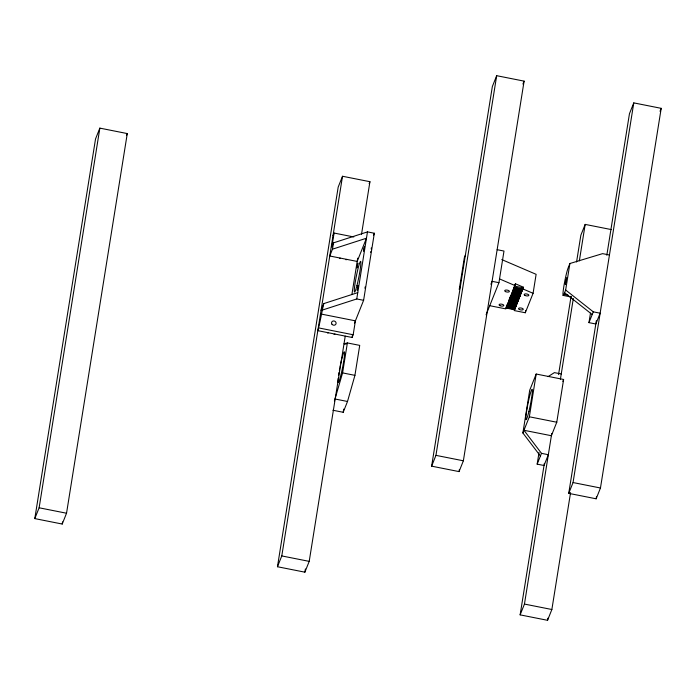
<?xml version="1.0" encoding="UTF-8"?>
<svg xmlns="http://www.w3.org/2000/svg" width="696" height="696" viewBox="0 0 696 696"><rect width="100%" height="100%" fill="white"/><g stroke="black" fill="none" stroke-linecap="round" stroke-linejoin="round"><path stroke-width="1.04" d="M365.026 288.422L365.087 286.987M371.299 249.185L371.272 247.915M34.8 518.598L95.535 138.93L99.85 128.125L127.272 133.571L66.538 513.23L62.222 524.036L34.8 518.598L39.124 507.793L99.85 128.125M62.222 524.036L62.562 521.887M345.233 336.142L309.207 561.367L304.883 572.173L277.46 566.735L338.195 187.067L342.519 176.262L369.933 181.7L361.529 234.256M277.46 566.735L281.784 555.93L342.519 176.262M321.126 314.044L355.404 320.839L353.176 334.759L352.089 337.464L317.82 330.661C320.247 321.769 321.674 312.591 323.779 303.604L357.761 292.633M353.812 236.962L334.08 233.047L331.853 246.967L333.497 242.86L367.479 231.881L374.335 233.247L363.608 300.315L354.499 323.101M332.479 249.185L366.47 238.215L357.178 261.435L329.765 255.998L332.479 249.185L333.497 242.86M304.883 572.173L305.396 568.954M351.924 294.312L357.709 258.146M334.385 401L342.589 372.899L347.382 342.937L359.719 345.381L354.925 375.353L347.513 401.479L343.189 412.284L332.905 410.24M322.77 309.938L356.752 298.958L367.479 231.881M352.089 337.464L352.437 335.315M343.189 412.284L343.702 409.091M431.633 466.163L492.359 86.495L496.683 75.69L524.105 81.136L463.371 460.796L459.047 471.601L431.633 466.163L435.948 455.358L496.683 75.69M459.047 471.601L459.395 469.452M486.095 314.783L498.936 282.689L503.991 251.056L497.135 249.69M514.892 308.093L514.527 309.729L506.027 308.041L506.392 306.414M507.253 304.248L507.062 305.448L515.562 307.136L516.014 305.292L515.823 306.492L507.323 304.805L507.497 304.37L515.997 306.057L515.823 306.492M517.911 300.533L517.546 302.168L509.046 300.481L509.411 298.845L511.543 299.271M518.79 298.314L518.416 300.011L509.916 298.323L510.29 296.626M512.787 290.423L512.587 291.624L521.087 293.312L521.539 291.459L521.347 292.668L512.848 290.98L513.022 290.545L521.522 292.233L521.713 291.032M522.148 289.954L521.783 291.58L513.283 289.901L513.648 288.266M514.318 287.309L522.818 288.997L522.644 289.423L514.144 287.735L514.509 286.108L523.009 287.787L523.27 287.144L515.44 283.785L514.822 285.334M490.071 305.762L505.835 308.894L515.44 283.785M501.738 259.573L536.12 274.328L533.084 293.312L525.306 312.756L514.335 310.581L514.727 308.467M515.127 308.215L506.627 306.536L506.453 306.962L514.953 308.65L515.318 307.014M516.423 304.978L507.923 303.291L507.749 303.726L516.249 305.413L516.615 303.778M516.858 303.9L508.358 302.212L508.184 302.647L516.684 304.326L517.311 302.047L517.119 303.247L508.619 301.559L508.793 301.133L517.293 302.821L517.485 301.612M518.155 300.655L509.655 298.975L509.481 299.402L517.981 301.09L518.607 298.81L518.416 300.011M518.929 298.715L510.429 297.027L510.255 297.462L518.755 299.15L519.12 297.514M519.364 297.636L510.864 295.948L510.69 296.383L519.19 298.062L519.816 295.783M511.125 295.295L519.625 296.983L520.243 294.704L520.051 295.904L511.551 294.217L511.725 293.79L520.225 295.469L520.051 295.904M520.66 294.391L512.16 292.703L511.986 293.138L520.486 294.826L520.852 293.19M522.383 290.075L513.883 288.388L513.718 288.823L522.217 290.502L522.835 288.222M522.644 289.423L523.009 287.787M514.335 310.581L523.27 287.144M525.306 312.756L525.645 310.642M540.409 456.045L522.879 432.982L529.717 390.221L536.19 374.03L563.612 379.468L556.774 422.228L551.38 435.722L523.957 430.276L541.488 453.34L548.344 454.705L544.02 465.502L537.164 464.145L539.026 452.539M522.879 432.982L529.351 416.791L536.19 374.03M568.084 295.165L563.925 294.338L565.657 290.023L569.893 263.506L602.597 253.64L609.452 254.997M570.572 492.603L551.867 609.505L547.552 620.31L520.13 614.864L544.359 463.379M558.557 374.622L571.077 296.331M576.566 262.009L580.856 235.205L585.179 224.399L611.54 229.628M520.13 614.864L524.453 604.067L551.728 433.538M560.41 379.25L573.339 298.401M579.35 260.861L585.179 224.399M565.657 290.023L593.288 311.834L600.143 313.2L595.82 323.997L588.964 322.639L590.486 313.113M547.552 620.31L547.891 618.161M606.816 255.258L629.462 113.692L633.778 102.886L661.2 108.332L600.465 487.992L596.15 498.797L568.728 493.36L596.35 320.682M568.728 493.36L573.052 482.554L633.778 102.886M596.15 498.797L596.489 496.648M514.422 310.364L514.701 309.302L506.201 307.615M370.803 251.578L370.568 252.352M126.481 135.529L127.272 133.571M333.001 235.744L334.08 233.047M369.15 183.666L369.933 181.7M339.831 258.573L340.048 258.033M321.056 310.416L323.779 303.604M373.552 235.196L374.335 233.247M522.922 84.077L524.105 81.136M465.398 255.058L464.319 257.755L459.256 289.397L460.334 286.691M490.897 284.281L492.081 281.332L498.936 282.689M515.562 307.136L515.388 307.571L506.888 305.883M521.087 293.312L520.921 293.747L512.421 292.059M569.893 263.506L568.171 267.829A14.694 1.227 -78.8 0 0 563.786 286.743A14.694 1.227 -78.8 0 0 563.925 294.338M660.025 111.273L661.2 108.332M562.838 381.399L563.612 379.468M588.964 322.639L593.288 311.834M537.164 464.145L541.488 453.34M327.868 333.236L328.103 332.705M548.048 376.632L554.399 372.621L561.254 373.978M345.999 259.799L346.895 259.39M334.054 334.463L334.959 334.063M347.382 342.937L344.015 343.754L346.069 344.163M563.081 295.391L571.399 297.044M513.457 289.466L521.957 291.154M514.475 291.928L516.597 292.346M514.24 295.374L516.371 295.8M511.299 294.869L519.799 296.557M510.081 297.888L518.581 299.576M509.22 300.054L517.72 301.733M511.499 305.092L513.631 305.518M356.752 298.958L363.608 300.315M318.899 327.964L353.176 334.759M342.589 372.899L354.925 375.353M529.351 416.791L556.774 422.228M335.168 399.034L347.513 401.479M435.948 455.358L463.371 460.796M573.052 482.554L600.465 487.992M39.124 507.793L66.538 513.23M281.784 555.93L309.207 561.367M524.453 604.067L551.867 609.505M499.65 278.965L515.144 285.621M522.974 288.979L533.084 293.312M564.578 292.72L592.209 314.54M340.753 363.425A15.712 1.314 -78.8 0 1 344.616 353.159A15.712 1.314 -78.8 0 1 340.692 375.884A15.712 1.314 -78.8 0 1 338.195 378.259M338.595 375.1A15.712 1.314 -78.8 0 1 339.022 372.36M339.361 370.429A15.712 1.314 -78.8 0 1 339.726 368.428M339.918 367.418A15.712 1.314 -78.8 0 1 340.535 364.408M356.865 267.438L356.874 267.908L357.866 263.123L356.865 267.438M357.283 289.936L357.292 290.397L358.283 285.612L357.283 289.936M363.564 250.699L363.573 251.169L364.565 246.384L363.564 250.699M565.343 283.777L565.352 284.429L566.744 277.739L565.343 283.777M528.934 411.362L528.099 414.616A15.425 1.288 -78.8 0 1 526.75 410.37A15.425 1.288 -78.8 0 1 532.153 389.351A15.425 1.288 -78.8 0 1 528.934 411.362M519.416 309.529A2.384 0.966 9.1 0 0 523.235 309.433A2.384 0.966 9.1 0 0 520.051 307.936A2.384 0.966 9.1 0 0 519.416 309.529M525.036 295.487A2.384 0.966 9.1 0 0 528.847 295.391A2.384 0.966 9.1 0 0 525.671 293.903A2.384 0.966 9.1 0 0 525.036 295.487M499.945 305.666A2.384 0.966 9.1 0 0 503.765 305.57A2.384 0.966 9.1 0 0 500.589 304.082A2.384 0.966 9.1 0 0 499.945 305.666M505.566 291.624A2.384 0.966 9.1 0 0 509.376 291.528A2.384 0.966 9.1 0 0 506.201 290.041A2.384 0.966 9.1 0 0 505.566 291.624M356.97 285.456A15.712 1.314 -78.8 0 0 360.711 261.392A15.712 1.314 -78.8 0 0 355.064 283.429A15.712 1.314 -78.8 0 0 356.97 285.456M331.983 324.249A2.314 2.105 21.8 0 0 335.924 324.058A2.314 2.105 21.8 0 0 333.558 320.952A2.314 2.105 21.8 0 0 331.983 324.249"/></g></svg>
